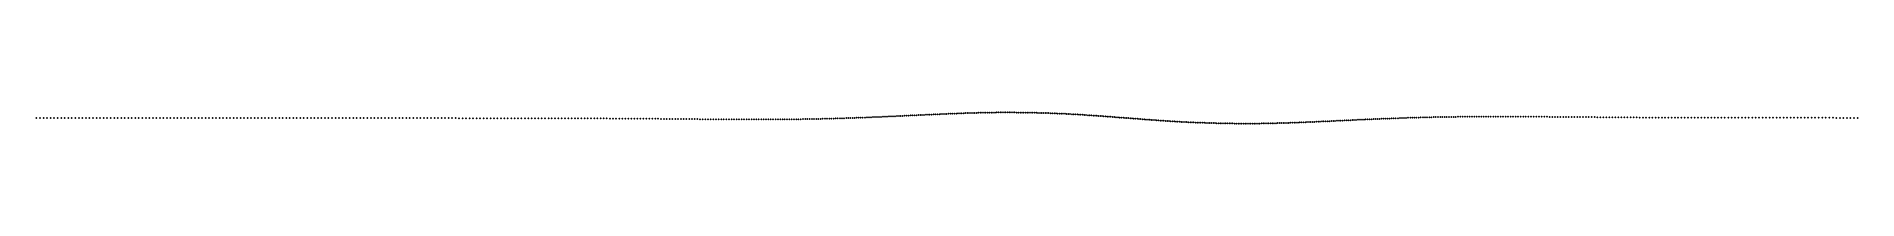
# Model space of a CAD drawing. Header units: metres. Extents: x 0 to 359, y -1 to 1.
import ezdxf

# ---------------------------------------------------------------- set-up
doc = ezdxf.new("R2010")
doc.units = ezdxf.units.M

msp = doc.modelspace()

# ---------------------------------------------------------------- linework, layer by layer
for p in [(0, 0.02), (0.7, 0.02), (1.4, 0.02), (2.1, 0.02), (2.79, 0.02), (3.49, 0.01), (4.19, 0.01), (4.89, 0.01), (5.59, 0.01), (6.28, 0.01), (6.98, 0.01), (7.68, 0.01), (8.38, 0.01), (9.07, 0.01), (9.77, 0.01), (10.47, 0.01), (11.16, 0.01), (11.86, 0.01), (12.56, 0.01), (13.25, 0.01), (13.95, 0.01), (14.64, 0.01), (15.34, 0.01), (16.03, 0.01), (16.73, 0.01), (17.42, 0.01), (18.12, 0.01), (18.81, 0.01), (19.51, 0.01), (20.2, 0.01), (20.9, 0.01), (21.59, 0.01), (22.28, 0.01), (22.98, 0.01), (23.67, 0.01), (24.36, 0.01), (25.05, 0.01), (25.75, 0.01), (26.44, 0.01), (27.13, 0.01), (27.82, 0.01), (28.52, 0.01), (29.21, 0.01), (29.9, 0.01), (30.59, 0), (31.28, 0), (31.98, 0), (32.67, 0), (33.36, 0), (34.05, 0), (161.01, 0), (161.41, 0.02), (161.82, 0.03), (162.23, 0.05), (162.64, 0.06), (163.04, 0.08), (163.44, 0.09), (163.85, 0.11), (164.25, 0.12), (164.65, 0.14), (165.05, 0.16), (165.45, 0.17), (165.84, 0.19), (166.24, 0.21), (166.63, 0.22), (167.03, 0.24), (167.42, 0.26), (167.82, 0.28), (168.21, 0.29), (168.6, 0.31), (168.99, 0.33), (169.38, 0.34), (169.77, 0.36), (170.15, 0.38), (170.54, 0.4), (170.93, 0.42), (171.31, 0.44), (171.69, 0.46), (172.08, 0.47), (172.46, 0.49), (172.84, 0.51), (173.22, 0.53), (173.6, 0.54), (173.98, 0.56), (174.36, 0.58), (174.74, 0.59), (175.12, 0.61), (175.5, 0.63), (175.87, 0.64), (176.25, 0.66), (176.63, 0.68), (177, 0.69), (177.37, 0.71), (177.75, 0.73), (178.12, 0.74), (178.49, 0.76), (178.87, 0.78), (179.24, 0.79), (179.61, 0.81), (179.98, 0.82), (180.35, 0.84), (180.72, 0.85), (181.09, 0.87), (181.46, 0.88), (181.82, 0.9), (182.19, 0.91), (182.56, 0.92), (182.92, 0.94), (183.29, 0.95), (183.66, 0.96), (184.02, 0.97), (184.38, 0.98), (184.75, 0.99), (185.11, 1), (185.48, 1.01), (185.84, 1.02), (186.2, 1.03), (186.56, 1.04), (186.92, 1.05), (187.29, 1.05), (187.65, 1.06), (188.01, 1.07), (188.37, 1.07), (188.73, 1.08), (189.09, 1.08), (189.45, 1.09), (189.8, 1.09), (190.16, 1.09), (190.52, 1.09), (190.88, 1.09), (191.24, 1.09), (191.59, 1.09), (191.95, 1.09), (192.31, 1.09), (192.66, 1.09), (193.02, 1.09), (193.38, 1.08), (193.73, 1.08), (194.09, 1.08), (194.44, 1.07), (194.8, 1.07), (195.15, 1.06), (195.5, 1.06), (195.86, 1.05), (196.21, 1.05), (196.57, 1.04), (196.92, 1.03), (197.27, 1.02), (197.63, 1.01), (197.98, 1), (198.33, 0.99), (198.68, 0.98), (199.04, 0.97), (199.39, 0.96), (199.74, 0.95), (200.09, 0.94), (200.44, 0.92), (200.8, 0.91), (201.15, 0.9), (201.5, 0.88), (201.85, 0.87), (202.2, 0.85), (202.55, 0.83), (202.9, 0.82), (203.25, 0.8), (203.6, 0.78), (203.95, 0.76), (204.3, 0.75), (204.65, 0.73), (205, 0.7), (205.35, 0.69), (205.7, 0.67), (206.05, 0.64), (206.4, 0.62), (206.75, 0.6), (207.1, 0.58), (207.45, 0.55), (207.79, 0.53), (208.14, 0.51), (208.49, 0.48), (208.84, 0.46), (209.19, 0.44), (209.54, 0.41), (209.89, 0.38), (210.23, 0.36), (210.58, 0.33), (210.93, 0.31), (211.28, 0.28), (211.63, 0.25), (211.97, 0.23), (212.32, 0.2), (212.67, 0.17), (213.02, 0.15), (213.37, 0.12), (213.71, 0.09), (214.06, 0.07), (214.41, 0.04), (214.76, 0.01), (270.22, 0.01), (270.63, 0.03), (271.04, 0.04), (271.45, 0.05), (271.87, 0.07), (272.28, 0.08), (272.7, 0.09), (273.12, 0.1), (273.54, 0.11), (273.96, 0.12), (274.38, 0.13), (274.81, 0.14), (275.23, 0.15), (275.66, 0.16), (276.09, 0.17), (276.52, 0.17), (276.95, 0.18), (277.39, 0.19), (277.82, 0.2), (278.26, 0.2), (278.7, 0.21), (279.14, 0.21), (279.58, 0.22), (280.03, 0.22), (280.48, 0.23), (280.92, 0.23), (281.37, 0.24), (281.83, 0.24), (282.28, 0.25), (282.74, 0.25), (283.2, 0.25), (283.66, 0.25), (284.12, 0.26), (284.59, 0.26), (285.05, 0.26), (285.52, 0.26), (285.99, 0.26), (286.47, 0.27), (286.94, 0.27), (287.42, 0.27), (287.9, 0.27), (288.38, 0.27), (288.87, 0.27), (289.35, 0.27), (289.84, 0.27), (290.33, 0.27), (290.83, 0.27), (291.32, 0.26), (291.82, 0.26), (292.32, 0.26), (292.83, 0.26), (293.33, 0.25), (293.84, 0.25), (294.35, 0.25), (294.87, 0.25), (295.38, 0.24), (295.9, 0.24), (296.42, 0.24), (296.95, 0.23), (297.47, 0.23), (298, 0.23), (298.53, 0.22), (299.07, 0.22), (299.6, 0.22), (300.14, 0.21), (300.69, 0.21), (301.23, 0.21), (301.78, 0.2), (302.33, 0.2), (302.88, 0.19), (303.44, 0.19), (303.99, 0.19), (304.56, 0.18), (305.12, 0.18), (305.69, 0.17), (306.25, 0.17), (306.83, 0.16), (307.4, 0.16), (307.98, 0.15), (308.56, 0.15), (309.14, 0.14), (309.73, 0.14), (310.32, 0.13), (310.91, 0.13), (311.5, 0.12), (312.1, 0.12), (312.69, 0.12), (313.3, 0.11), (313.9, 0.11), (314.51, 0.1), (315.12, 0.1), (315.73, 0.1), (316.34, 0.09), (316.96, 0.09), (317.58, 0.09), (318.2, 0.08), (318.82, 0.08), (319.45, 0.08), (320.08, 0.07), (320.71, 0.07), (321.34, 0.07), (321.98, 0.06), (322.62, 0.06), (323.26, 0.06), (323.9, 0.06), (324.54, 0.06), (325.19, 0.05), (325.84, 0.05), (326.49, 0.05), (327.14, 0.05), (327.8, 0.05), (328.45, 0.05), (329.11, 0.05), (329.77, 0.05), (330.43, 0.05), (331.1, 0.05), (331.76, 0.05), (332.43, 0.05), (333.1, 0.05), (333.77, 0.05), (334.45, 0.05), (335.12, 0.05), (335.79, 0.05), (336.47, 0.05), (337.15, 0.05), (337.83, 0.05), (338.51, 0.05), (339.19, 0.05), (339.88, 0.04), (340.56, 0.04), (341.25, 0.04), (341.93, 0.04), (342.62, 0.04), (343.31, 0.04), (344, 0.04), (344.69, 0.04), (345.38, 0.04), (346.07, 0.04), (346.76, 0.04), (347.46, 0.03), (348.15, 0.03), (348.85, 0.03), (349.54, 0.03), (350.24, 0.03), (350.93, 0.03), (351.63, 0.03), (352.32, 0.03), (353.02, 0.03), (353.72, 0.03), (354.42, 0.03), (355.11, 0.02), (355.81, 0.02), (356.51, 0.02), (357.21, 0.02), (357.9, 0.02), (358.6, 0.02), (359.3, 0.02), (34.74, 0), (35.44, 0), (36.13, 0), (36.82, 0), (37.51, 0), (38.2, 0), (38.89, 0), (39.59, 0), (40.28, -0.01), (40.97, -0.01), (41.66, -0.01), (42.35, -0.01), (43.05, -0.01), (43.74, -0.01), (44.43, -0.01), (45.12, -0.01), (45.82, -0.01), (46.51, -0.01), (47.2, -0.01), (47.9, -0.01), (48.59, -0.01), (49.28, -0.01), (49.98, -0.01), (50.67, -0.01), (51.36, -0.01), (52.06, -0.01), (52.75, -0.01), (53.45, -0.01), (54.14, -0.01), (54.84, -0.01), (55.53, -0.01), (56.23, -0.01), (56.92, -0.01), (57.62, -0.01), (58.32, -0.01), (59.01, -0.01), (59.71, -0.01), (60.41, -0.01), (61.1, -0.01), (61.8, -0.01), (62.5, -0.02), (63.2, -0.02), (63.89, -0.02), (64.59, -0.02), (65.29, -0.02), (65.99, -0.02), (66.68, -0.02), (67.38, -0.02), (68.08, -0.02), (68.78, -0.02), (69.48, -0.02), (70.17, -0.03), (70.87, -0.03), (71.57, -0.03), (72.27, -0.03), (72.97, -0.03), (73.66, -0.03), (74.36, -0.03), (75.06, -0.03), (75.76, -0.03), (76.45, -0.03), (77.15, -0.03), (77.85, -0.04), (78.54, -0.04), (79.24, -0.04), (79.93, -0.04), (80.63, -0.04), (81.32, -0.04), (82.01, -0.04), (82.71, -0.04), (83.4, -0.05), (84.09, -0.05), (84.78, -0.05), (85.47, -0.05), (86.16, -0.05), (86.85, -0.05), (87.54, -0.05), (88.22, -0.05), (88.91, -0.05), (89.59, -0.06), (90.28, -0.06), (90.96, -0.06), (91.64, -0.06), (92.32, -0.06), (93, -0.06), (93.68, -0.06), (94.35, -0.06), (95.03, -0.06), (95.7, -0.06), (96.37, -0.06), (97.04, -0.06), (97.71, -0.06), (98.38, -0.06), (99.04, -0.06), (99.71, -0.06), (100.37, -0.06), (101.03, -0.06), (101.68, -0.06), (102.34, -0.06), (102.99, -0.07), (103.64, -0.07), (104.29, -0.07), (104.94, -0.07), (105.59, -0.07), (106.23, -0.07), (106.87, -0.07), (107.51, -0.08), (108.14, -0.08), (108.78, -0.08), (109.41, -0.09), (110.04, -0.09), (110.66, -0.09), (111.29, -0.1), (111.91, -0.1), (112.53, -0.1), (113.15, -0.11), (113.76, -0.11), (114.37, -0.11), (114.98, -0.12), (115.59, -0.12), (116.19, -0.13), (116.79, -0.13), (117.39, -0.13), (117.99, -0.14), (118.58, -0.14), (119.17, -0.15), (119.76, -0.15), (120.34, -0.15), (120.92, -0.16), (121.5, -0.16), (122.08, -0.17), (122.65, -0.17), (123.22, -0.18), (123.79, -0.18), (124.36, -0.19), (124.92, -0.19), (125.48, -0.2), (126.04, -0.2), (126.59, -0.21), (127.15, -0.21), (127.7, -0.21), (128.24, -0.22), (128.79, -0.22), (129.33, -0.23), (129.87, -0.23), (130.4, -0.23), (130.94, -0.24), (131.47, -0.24), (132, -0.25), (132.52, -0.25), (133.05, -0.25), (133.57, -0.25), (134.08, -0.26), (134.6, -0.26), (135.11, -0.26), (135.62, -0.26), (136.13, -0.27), (136.64, -0.27), (137.14, -0.27), (137.64, -0.28), (138.14, -0.28), (138.64, -0.28), (139.13, -0.28), (139.62, -0.28), (140.11, -0.29), (140.6, -0.29), (141.08, -0.29), (141.57, -0.29), (142.05, -0.29), (142.52, -0.29), (143, -0.29), (143.48, -0.28), (143.95, -0.28), (144.42, -0.28), (144.89, -0.28), (145.35, -0.28), (145.82, -0.28), (146.28, -0.28), (146.74, -0.27), (147.2, -0.27), (147.65, -0.27), (148.11, -0.27), (148.56, -0.26), (149.01, -0.26), (149.46, -0.25), (149.91, -0.25), (150.35, -0.24), (150.8, -0.24), (151.24, -0.23), (151.68, -0.23), (152.12, -0.22), (152.56, -0.21), (152.99, -0.21), (153.43, -0.2), (153.86, -0.19), (154.29, -0.18), (154.72, -0.18), (155.15, -0.17), (155.57, -0.16), (156, -0.15), (156.42, -0.14), (156.85, -0.13), (157.27, -0.12), (157.69, -0.1), (158.11, -0.09), (158.53, -0.08), (158.94, -0.06), (159.36, -0.05), (159.77, -0.04), (160.18, -0.03), (160.6, -0.01), (215.11, -0.01), (215.45, -0.04), (215.8, -0.07), (216.15, -0.09), (216.5, -0.12), (216.84, -0.15), (217.19, -0.17), (217.54, -0.2), (217.89, -0.23), (218.23, -0.25), (218.58, -0.28), (218.93, -0.31), (219.28, -0.33), (219.63, -0.36), (219.97, -0.39), (220.32, -0.41), (220.67, -0.43), (221.02, -0.46), (221.36, -0.48), (221.71, -0.51), (222.06, -0.53), (222.41, -0.56), (222.76, -0.58), (223.1, -0.6), (223.45, -0.63), (223.8, -0.65), (224.15, -0.67), (224.5, -0.69), (224.85, -0.71), (225.19, -0.73), (225.54, -0.75), (225.89, -0.77), (226.24, -0.79), (226.59, -0.81), (226.94, -0.82), (227.29, -0.84), (227.64, -0.85), (227.98, -0.87), (228.33, -0.88), (228.68, -0.9), (229.03, -0.91), (229.38, -0.93), (229.73, -0.94), (230.08, -0.95), (230.43, -0.96), (230.78, -0.98), (231.13, -0.99), (231.48, -1), (231.83, -1.01), (232.18, -1.02), (232.53, -1.03), (232.88, -1.04), (233.23, -1.04), (233.58, -1.05), (233.93, -1.06), (234.29, -1.07), (234.64, -1.07), (234.99, -1.08), (235.34, -1.08), (235.69, -1.09), (236.04, -1.09), (236.39, -1.1), (236.75, -1.1), (237.1, -1.1), (237.45, -1.11), (237.8, -1.11), (238.16, -1.11), (238.51, -1.11), (238.86, -1.11), (239.22, -1.11), (239.57, -1.11), (239.93, -1.11), (240.28, -1.1), (240.63, -1.1), (240.99, -1.1), (241.34, -1.1), (241.7, -1.09), (242.06, -1.09), (242.41, -1.08), (242.77, -1.08), (243.12, -1.07), (243.48, -1.06), (243.84, -1.06), (244.19, -1.05), (244.55, -1.04), (244.91, -1.03), (245.27, -1.02), (245.63, -1.01), (245.99, -1), (246.34, -0.99), (246.7, -0.98), (247.06, -0.97), (247.42, -0.95), (247.78, -0.94), (248.15, -0.93), (248.51, -0.92), (248.87, -0.9), (249.23, -0.89), (249.59, -0.87), (249.96, -0.86), (250.32, -0.84), (250.69, -0.83), (251.05, -0.82), (251.42, -0.8), (251.78, -0.78), (252.15, -0.77), (252.52, -0.75), (252.88, -0.74), (253.25, -0.72), (253.62, -0.7), (253.99, -0.69), (254.36, -0.67), (254.73, -0.65), (255.1, -0.64), (255.47, -0.62), (255.84, -0.6), (256.21, -0.58), (256.59, -0.56), (256.96, -0.55), (257.34, -0.53), (257.71, -0.51), (258.09, -0.49), (258.47, -0.48), (258.84, -0.46), (259.22, -0.44), (259.6, -0.43), (259.98, -0.41), (260.36, -0.39), (260.75, -0.37), (261.13, -0.35), (261.51, -0.34), (261.9, -0.32), (262.28, -0.3), (262.67, -0.28), (263.06, -0.26), (263.45, -0.25), (263.84, -0.23), (264.23, -0.22), (264.62, -0.2), (265.01, -0.18), (265.4, -0.17), (265.8, -0.15), (266.2, -0.14), (266.59, -0.12), (266.99, -0.11), (267.39, -0.09), (267.79, -0.08), (268.19, -0.06), (268.6, -0.05), (269, -0.03), (269.41, -0.02), (269.81, 0)]:
    msp.add_point(p)

doc.saveas('drawing.dxf')
